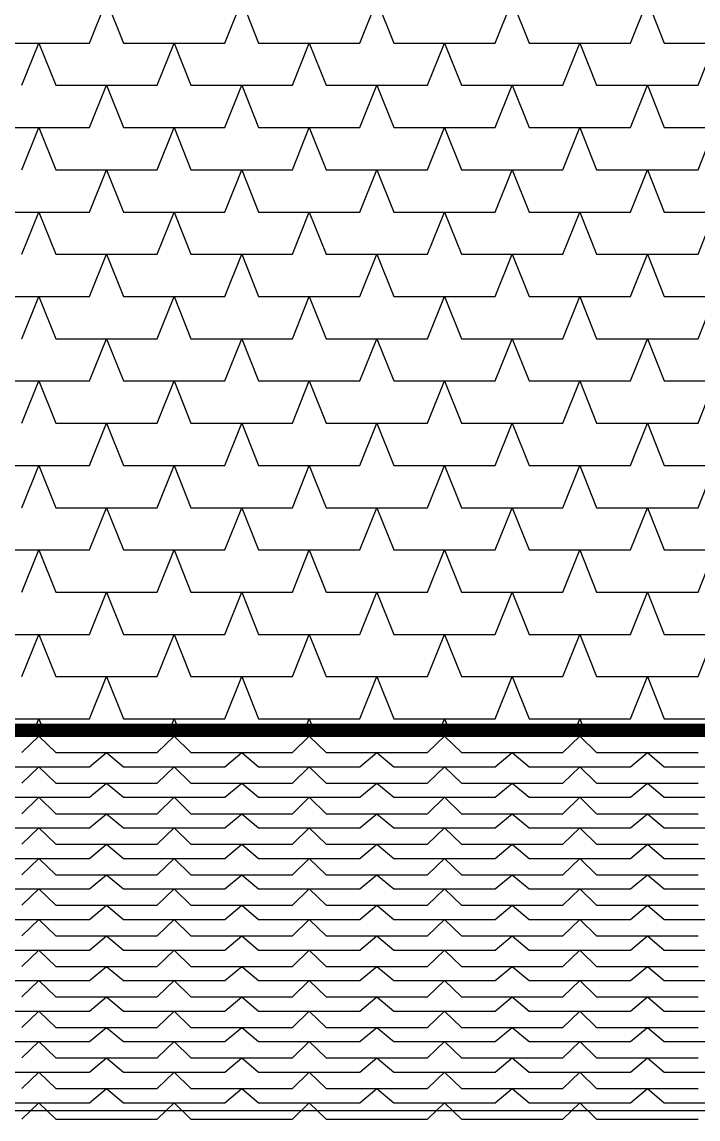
# Model space of a CAD drawing. Header units: inches. Extents: x 86794 to 87086, y 41803 to 41823.
# Drawn here: x 87030.451 to 87031.251, y 41819.006 to 41820.305 of the extents above; entities that cross this region are included whole.
import ezdxf

# ---------------------------------------------------------------- set-up
doc = ezdxf.new("R2010")
doc.units = ezdxf.units.IN
doc.header["$MEASUREMENT"] = 0

msp = doc.modelspace()

# ---------------------------------------------------------------- linework, layer by layer
at = {"color": 250}
for p, q in [((87030.5309, 41820.2795), (87030.5509, 41820.3295)), ((87030.5509, 41820.3295), (87030.5709, 41820.2795)), ((87030.6909, 41820.2795), (87030.7109, 41820.3295)), ((87030.7109, 41820.3295), (87030.7309, 41820.2795)), ((87030.8509, 41820.2795), (87030.8709, 41820.3295)), ((87030.8709, 41820.3295), (87030.8909, 41820.2795)), ((87031.0109, 41820.2795), (87031.0309, 41820.3295)), ((87031.0309, 41820.3295), (87031.0509, 41820.2795)), ((87031.1709, 41820.2795), (87031.1909, 41820.3295)), ((87031.1909, 41820.3295), (87031.2109, 41820.2795)), ((87030.4109, 41820.2795), (87030.5309, 41820.2795)), ((87030.4509, 41820.2295), (87030.4709, 41820.2795)), ((87030.4709, 41820.2795), (87030.4909, 41820.2295)), ((87030.5709, 41820.2795), (87030.6909, 41820.2795)), ((87030.6109, 41820.2295), (87030.6309, 41820.2795)), ((87030.6309, 41820.2795), (87030.6509, 41820.2295)), ((87030.7309, 41820.2795), (87030.8509, 41820.2795)), ((87030.7709, 41820.2295), (87030.7909, 41820.2795)), ((87030.7909, 41820.2795), (87030.8109, 41820.2295)), ((87030.8909, 41820.2795), (87031.0109, 41820.2795)), ((87030.9309, 41820.2295), (87030.9509, 41820.2795)), ((87030.9509, 41820.2795), (87030.9709, 41820.2295)), ((87031.0509, 41820.2795), (87031.1709, 41820.2795)), ((87031.0909, 41820.2295), (87031.1109, 41820.2795)), ((87031.1109, 41820.2795), (87031.1309, 41820.2295)), ((87031.2109, 41820.2795), (87031.3309, 41820.2795)), ((87031.2509, 41820.2295), (87031.2709, 41820.2795)), ((87030.4909, 41820.2295), (87030.6109, 41820.2295)), ((87030.5309, 41820.1795), (87030.5509, 41820.2295)), ((87030.5509, 41820.2295), (87030.5709, 41820.1795)), ((87030.6509, 41820.2295), (87030.7709, 41820.2295)), ((87030.6909, 41820.1795), (87030.7109, 41820.2295)), ((87030.7109, 41820.2295), (87030.7309, 41820.1795)), ((87030.8109, 41820.2295), (87030.9309, 41820.2295)), ((87030.8509, 41820.1795), (87030.8709, 41820.2295)), ((87030.8709, 41820.2295), (87030.8909, 41820.1795)), ((87030.9709, 41820.2295), (87031.0909, 41820.2295)), ((87031.0109, 41820.1795), (87031.0309, 41820.2295)), ((87031.0309, 41820.2295), (87031.0509, 41820.1795)), ((87031.1309, 41820.2295), (87031.2509, 41820.2295)), ((87031.1709, 41820.1795), (87031.1909, 41820.2295)), ((87031.1909, 41820.2295), (87031.2109, 41820.1795)), ((87030.4109, 41820.1795), (87030.5309, 41820.1795)), ((87030.4509, 41820.1295), (87030.4709, 41820.1795)), ((87030.4709, 41820.1795), (87030.4909, 41820.1295)), ((87030.5709, 41820.1795), (87030.6909, 41820.1795)), ((87030.6109, 41820.1295), (87030.6309, 41820.1795)), ((87030.6309, 41820.1795), (87030.6509, 41820.1295)), ((87030.7309, 41820.1795), (87030.8509, 41820.1795)), ((87030.7709, 41820.1295), (87030.7909, 41820.1795)), ((87030.7909, 41820.1795), (87030.8109, 41820.1295)), ((87030.8909, 41820.1795), (87031.0109, 41820.1795)), ((87030.9309, 41820.1295), (87030.9509, 41820.1795)), ((87030.9509, 41820.1795), (87030.9709, 41820.1295)), ((87031.0509, 41820.1795), (87031.1709, 41820.1795)), ((87031.0909, 41820.1295), (87031.1109, 41820.1795)), ((87031.1109, 41820.1795), (87031.1309, 41820.1295)), ((87031.2109, 41820.1795), (87031.3309, 41820.1795)), ((87031.2509, 41820.1295), (87031.2709, 41820.1795)), ((87030.4909, 41820.1295), (87030.6109, 41820.1295)), ((87030.5309, 41820.0795), (87030.5509, 41820.1295)), ((87030.5509, 41820.1295), (87030.5709, 41820.0795)), ((87030.6509, 41820.1295), (87030.7709, 41820.1295)), ((87030.6909, 41820.0795), (87030.7109, 41820.1295)), ((87030.7109, 41820.1295), (87030.7309, 41820.0795)), ((87030.8109, 41820.1295), (87030.9309, 41820.1295)), ((87030.8509, 41820.0795), (87030.8709, 41820.1295)), ((87030.8709, 41820.1295), (87030.8909, 41820.0795)), ((87030.9709, 41820.1295), (87031.0909, 41820.1295)), ((87031.0109, 41820.0795), (87031.0309, 41820.1295)), ((87031.0309, 41820.1295), (87031.0509, 41820.0795)), ((87031.1309, 41820.1295), (87031.2509, 41820.1295)), ((87031.1709, 41820.0795), (87031.1909, 41820.1295)), ((87031.1909, 41820.1295), (87031.2109, 41820.0795)), ((87030.4109, 41820.0795), (87030.5309, 41820.0795)), ((87030.4509, 41820.0295), (87030.4709, 41820.0795)), ((87030.4709, 41820.0795), (87030.4909, 41820.0295)), ((87030.5709, 41820.0795), (87030.6909, 41820.0795)), ((87030.6109, 41820.0295), (87030.6309, 41820.0795)), ((87030.6309, 41820.0795), (87030.6509, 41820.0295)), ((87030.7309, 41820.0795), (87030.8509, 41820.0795)), ((87030.7709, 41820.0295), (87030.7909, 41820.0795)), ((87030.7909, 41820.0795), (87030.8109, 41820.0295)), ((87030.8909, 41820.0795), (87031.0109, 41820.0795)), ((87030.9309, 41820.0295), (87030.9509, 41820.0795)), ((87030.9509, 41820.0795), (87030.9709, 41820.0295)), ((87031.0509, 41820.0795), (87031.1709, 41820.0795)), ((87031.0909, 41820.0295), (87031.1109, 41820.0795)), ((87031.1109, 41820.0795), (87031.1309, 41820.0295)), ((87031.2109, 41820.0795), (87031.3309, 41820.0795)), ((87031.2509, 41820.0295), (87031.2709, 41820.0795)), ((87030.4909, 41820.0295), (87030.6109, 41820.0295)), ((87030.5309, 41819.9795), (87030.5509, 41820.0295)), ((87030.5509, 41820.0295), (87030.5709, 41819.9795)), ((87030.6509, 41820.0295), (87030.7709, 41820.0295)), ((87030.6909, 41819.9795), (87030.7109, 41820.0295)), ((87030.7109, 41820.0295), (87030.7309, 41819.9795)), ((87030.8109, 41820.0295), (87030.9309, 41820.0295)), ((87030.8509, 41819.9795), (87030.8709, 41820.0295)), ((87030.8709, 41820.0295), (87030.8909, 41819.9795)), ((87030.9709, 41820.0295), (87031.0909, 41820.0295)), ((87031.0109, 41819.9795), (87031.0309, 41820.0295)), ((87031.0309, 41820.0295), (87031.0509, 41819.9795)), ((87031.1309, 41820.0295), (87031.2509, 41820.0295)), ((87031.1709, 41819.9795), (87031.1909, 41820.0295)), ((87031.1909, 41820.0295), (87031.2109, 41819.9795)), ((87030.4109, 41819.9795), (87030.5309, 41819.9795)), ((87030.4509, 41819.9295), (87030.4709, 41819.9795)), ((87030.4709, 41819.9795), (87030.4909, 41819.9295)), ((87030.5709, 41819.9795), (87030.6909, 41819.9795)), ((87030.6109, 41819.9295), (87030.6309, 41819.9795)), ((87030.6309, 41819.9795), (87030.6509, 41819.9295)), ((87030.7309, 41819.9795), (87030.8509, 41819.9795)), ((87030.7709, 41819.9295), (87030.7909, 41819.9795)), ((87030.7909, 41819.9795), (87030.8109, 41819.9295)), ((87030.8909, 41819.9795), (87031.0109, 41819.9795)), ((87030.9309, 41819.9295), (87030.9509, 41819.9795)), ((87030.9509, 41819.9795), (87030.9709, 41819.9295)), ((87031.0509, 41819.9795), (87031.1709, 41819.9795)), ((87031.0909, 41819.9295), (87031.1109, 41819.9795)), ((87031.1109, 41819.9795), (87031.1309, 41819.9295)), ((87031.2109, 41819.9795), (87031.3309, 41819.9795)), ((87031.2509, 41819.9295), (87031.2709, 41819.9795)), ((87030.4909, 41819.9295), (87030.6109, 41819.9295)), ((87030.5309, 41819.8795), (87030.5509, 41819.9295)), ((87030.5509, 41819.9295), (87030.5709, 41819.8795)), ((87030.6509, 41819.9295), (87030.7709, 41819.9295)), ((87030.6909, 41819.8795), (87030.7109, 41819.9295)), ((87030.7109, 41819.9295), (87030.7309, 41819.8795)), ((87030.8109, 41819.9295), (87030.9309, 41819.9295)), ((87030.8509, 41819.8795), (87030.8709, 41819.9295)), ((87030.8709, 41819.9295), (87030.8909, 41819.8795)), ((87030.9709, 41819.9295), (87031.0909, 41819.9295)), ((87031.0109, 41819.8795), (87031.0309, 41819.9295)), ((87031.0309, 41819.9295), (87031.0509, 41819.8795)), ((87031.1309, 41819.9295), (87031.2509, 41819.9295)), ((87031.1709, 41819.8795), (87031.1909, 41819.9295)), ((87031.1909, 41819.9295), (87031.2109, 41819.8795)), ((87030.4109, 41819.8795), (87030.5309, 41819.8795)), ((87030.4509, 41819.8295), (87030.4709, 41819.8795)), ((87030.4709, 41819.8795), (87030.4909, 41819.8295)), ((87030.5709, 41819.8795), (87030.6909, 41819.8795)), ((87030.6109, 41819.8295), (87030.6309, 41819.8795)), ((87030.6309, 41819.8795), (87030.6509, 41819.8295)), ((87030.7309, 41819.8795), (87030.8509, 41819.8795)), ((87030.7709, 41819.8295), (87030.7909, 41819.8795)), ((87030.7909, 41819.8795), (87030.8109, 41819.8295)), ((87030.8909, 41819.8795), (87031.0109, 41819.8795)), ((87030.9309, 41819.8295), (87030.9509, 41819.8795)), ((87030.9509, 41819.8795), (87030.9709, 41819.8295)), ((87031.0509, 41819.8795), (87031.1709, 41819.8795)), ((87031.0909, 41819.8295), (87031.1109, 41819.8795)), ((87031.1109, 41819.8795), (87031.1309, 41819.8295)), ((87031.2109, 41819.8795), (87031.3309, 41819.8795)), ((87031.2509, 41819.8295), (87031.2709, 41819.8795)), ((87030.4909, 41819.8295), (87030.6109, 41819.8295)), ((87030.5309, 41819.7795), (87030.5509, 41819.8295)), ((87030.5509, 41819.8295), (87030.5709, 41819.7795)), ((87030.6509, 41819.8295), (87030.7709, 41819.8295)), ((87030.6909, 41819.7795), (87030.7109, 41819.8295)), ((87030.7109, 41819.8295), (87030.7309, 41819.7795)), ((87030.8109, 41819.8295), (87030.9309, 41819.8295)), ((87030.8509, 41819.7795), (87030.8709, 41819.8295)), ((87030.8709, 41819.8295), (87030.8909, 41819.7795)), ((87030.9709, 41819.8295), (87031.0909, 41819.8295)), ((87031.0109, 41819.7795), (87031.0309, 41819.8295)), ((87031.0309, 41819.8295), (87031.0509, 41819.7795)), ((87031.1309, 41819.8295), (87031.2509, 41819.8295)), ((87031.1709, 41819.7795), (87031.1909, 41819.8295)), ((87031.1909, 41819.8295), (87031.2109, 41819.7795)), ((87030.4109, 41819.7795), (87030.5309, 41819.7795)), ((87030.4509, 41819.7295), (87030.4709, 41819.7795)), ((87030.4709, 41819.7795), (87030.4909, 41819.7295)), ((87030.5709, 41819.7795), (87030.6909, 41819.7795)), ((87030.6109, 41819.7295), (87030.6309, 41819.7795)), ((87030.6309, 41819.7795), (87030.6509, 41819.7295)), ((87030.7309, 41819.7795), (87030.8509, 41819.7795)), ((87030.7709, 41819.7295), (87030.7909, 41819.7795)), ((87030.7909, 41819.7795), (87030.8109, 41819.7295)), ((87030.8909, 41819.7795), (87031.0109, 41819.7795)), ((87030.9309, 41819.7295), (87030.9509, 41819.7795)), ((87030.9509, 41819.7795), (87030.9709, 41819.7295)), ((87031.0509, 41819.7795), (87031.1709, 41819.7795)), ((87031.0909, 41819.7295), (87031.1109, 41819.7795)), ((87031.1109, 41819.7795), (87031.1309, 41819.7295)), ((87031.2109, 41819.7795), (87031.3309, 41819.7795)), ((87031.2509, 41819.7295), (87031.2709, 41819.7795)), ((87030.4909, 41819.7295), (87030.6109, 41819.7295)), ((87030.5309, 41819.6795), (87030.5509, 41819.7295)), ((87030.5509, 41819.7295), (87030.5709, 41819.6795)), ((87030.6509, 41819.7295), (87030.7709, 41819.7295)), ((87030.6909, 41819.6795), (87030.7109, 41819.7295)), ((87030.7109, 41819.7295), (87030.7309, 41819.6795)), ((87030.8109, 41819.7295), (87030.9309, 41819.7295)), ((87030.8509, 41819.6795), (87030.8709, 41819.7295)), ((87030.8709, 41819.7295), (87030.8909, 41819.6795)), ((87030.9709, 41819.7295), (87031.0909, 41819.7295)), ((87031.0109, 41819.6795), (87031.0309, 41819.7295)), ((87031.0309, 41819.7295), (87031.0509, 41819.6795)), ((87031.1309, 41819.7295), (87031.2509, 41819.7295)), ((87031.1709, 41819.6795), (87031.1909, 41819.7295)), ((87031.1909, 41819.7295), (87031.2109, 41819.6795)), ((87030.4109, 41819.6795), (87030.5309, 41819.6795)), ((87030.4509, 41819.6295), (87030.4709, 41819.6795)), ((87030.4709, 41819.6795), (87030.4909, 41819.6295)), ((87030.5709, 41819.6795), (87030.6909, 41819.6795)), ((87030.6109, 41819.6295), (87030.6309, 41819.6795)), ((87030.6309, 41819.6795), (87030.6509, 41819.6295)), ((87030.7309, 41819.6795), (87030.8509, 41819.6795)), ((87030.7709, 41819.6295), (87030.7909, 41819.6795)), ((87030.7909, 41819.6795), (87030.8109, 41819.6295)), ((87030.8909, 41819.6795), (87031.0109, 41819.6795)), ((87030.9309, 41819.6295), (87030.9509, 41819.6795)), ((87030.9509, 41819.6795), (87030.9709, 41819.6295)), ((87031.0509, 41819.6795), (87031.1709, 41819.6795)), ((87031.0909, 41819.6295), (87031.1109, 41819.6795)), ((87031.1109, 41819.6795), (87031.1309, 41819.6295)), ((87031.2109, 41819.6795), (87031.3309, 41819.6795)), ((87031.2509, 41819.6295), (87031.2709, 41819.6795)), ((87030.4909, 41819.6295), (87030.6109, 41819.6295)), ((87030.5309, 41819.5795), (87030.5509, 41819.6295)), ((87030.5509, 41819.6295), (87030.5709, 41819.5795)), ((87030.6509, 41819.6295), (87030.7709, 41819.6295)), ((87030.6909, 41819.5795), (87030.7109, 41819.6295)), ((87030.7109, 41819.6295), (87030.7309, 41819.5795)), ((87030.8109, 41819.6295), (87030.9309, 41819.6295)), ((87030.8509, 41819.5795), (87030.8709, 41819.6295)), ((87030.8709, 41819.6295), (87030.8909, 41819.5795)), ((87030.9709, 41819.6295), (87031.0909, 41819.6295)), ((87031.0109, 41819.5795), (87031.0309, 41819.6295)), ((87031.0309, 41819.6295), (87031.0509, 41819.5795)), ((87031.1309, 41819.6295), (87031.2509, 41819.6295)), ((87031.1709, 41819.5795), (87031.1909, 41819.6295)), ((87031.1909, 41819.6295), (87031.2109, 41819.5795)), ((87030.4109, 41819.5795), (87030.5309, 41819.5795)), ((87030.4509, 41819.5295), (87030.4709, 41819.5795)), ((87030.4709, 41819.5795), (87030.4909, 41819.5295)), ((87030.5709, 41819.5795), (87030.6909, 41819.5795)), ((87030.6109, 41819.5295), (87030.6309, 41819.5795)), ((87030.6309, 41819.5795), (87030.6509, 41819.5295)), ((87030.7309, 41819.5795), (87030.8509, 41819.5795)), ((87030.7709, 41819.5295), (87030.7909, 41819.5795)), ((87030.7909, 41819.5795), (87030.8109, 41819.5295)), ((87030.8909, 41819.5795), (87031.0109, 41819.5795)), ((87030.9309, 41819.5295), (87030.9509, 41819.5795)), ((87030.9509, 41819.5795), (87030.9709, 41819.5295)), ((87031.0509, 41819.5795), (87031.1709, 41819.5795)), ((87031.0909, 41819.5295), (87031.1109, 41819.5795)), ((87031.1109, 41819.5795), (87031.1309, 41819.5295)), ((87031.2109, 41819.5795), (87031.3309, 41819.5795)), ((87031.2509, 41819.5295), (87031.2709, 41819.5795)), ((87030.4909, 41819.5295), (87030.6109, 41819.5295)), ((87030.5309, 41819.4795), (87030.5509, 41819.5295)), ((87030.5509, 41819.5295), (87030.5709, 41819.4795)), ((87030.6509, 41819.5295), (87030.7709, 41819.5295)), ((87030.6909, 41819.4795), (87030.7109, 41819.5295)), ((87030.7109, 41819.5295), (87030.7309, 41819.4795)), ((87030.8109, 41819.5295), (87030.9309, 41819.5295)), ((87030.8509, 41819.4795), (87030.8709, 41819.5295)), ((87030.8709, 41819.5295), (87030.8909, 41819.4795)), ((87030.9709, 41819.5295), (87031.0909, 41819.5295)), ((87031.0109, 41819.4795), (87031.0309, 41819.5295)), ((87031.0309, 41819.5295), (87031.0509, 41819.4795)), ((87031.1309, 41819.5295), (87031.2509, 41819.5295)), ((87031.1709, 41819.4795), (87031.1909, 41819.5295)), ((87031.1909, 41819.5295), (87031.2109, 41819.4795)), ((87030.4109, 41819.4795), (87030.5309, 41819.4795)), ((87030.4627, 41819.459), (87030.4709, 41819.4795)), ((87030.4709, 41819.4795), (87030.4791, 41819.459)), ((87030.5709, 41819.4795), (87030.6909, 41819.4795)), ((87030.6227, 41819.459), (87030.6309, 41819.4795)), ((87030.6309, 41819.4795), (87030.6391, 41819.459)), ((87030.7309, 41819.4795), (87030.8509, 41819.4795)), ((87030.7827, 41819.459), (87030.7909, 41819.4795)), ((87030.7909, 41819.4795), (87030.7991, 41819.459)), ((87030.8909, 41819.4795), (87031.0109, 41819.4795)), ((87030.9427, 41819.459), (87030.9509, 41819.4795)), ((87030.9509, 41819.4795), (87030.9591, 41819.459)), ((87031.0509, 41819.4795), (87031.1709, 41819.4795)), ((87031.1027, 41819.459), (87031.1109, 41819.4795)), ((87031.1109, 41819.4795), (87031.1191, 41819.459)), ((87031.2109, 41819.4795), (87031.3309, 41819.4795)), ((87030.4509, 41819.4396), (87030.4709, 41819.459)), ((87030.4709, 41819.459), (87030.4909, 41819.4396)), ((87030.6109, 41819.4396), (87030.6309, 41819.459)), ((87030.6309, 41819.459), (87030.6509, 41819.4396)), ((87030.7709, 41819.4396), (87030.7909, 41819.459)), ((87030.7909, 41819.459), (87030.8109, 41819.4396)), ((87030.9309, 41819.4396), (87030.9509, 41819.459)), ((87030.9509, 41819.459), (87030.9709, 41819.4396)), ((87031.0909, 41819.4396), (87031.1109, 41819.459)), ((87031.1109, 41819.459), (87031.1309, 41819.4396)), ((87030.4909, 41819.4396), (87030.6109, 41819.4396)), ((87030.5309, 41819.4228), (87030.5509, 41819.4396)), ((87030.5509, 41819.4396), (87030.5709, 41819.4228)), ((87030.6509, 41819.4396), (87030.7709, 41819.4396)), ((87030.6909, 41819.4228), (87030.7109, 41819.4396)), ((87030.7109, 41819.4396), (87030.7309, 41819.4228)), ((87030.8109, 41819.4396), (87030.9309, 41819.4396)), ((87030.8509, 41819.4228), (87030.8709, 41819.4396)), ((87030.8709, 41819.4396), (87030.8909, 41819.4228)), ((87030.9709, 41819.4396), (87031.0909, 41819.4396)), ((87031.0109, 41819.4228), (87031.0309, 41819.4396)), ((87031.0309, 41819.4396), (87031.0509, 41819.4228)), ((87031.1309, 41819.4396), (87031.2509, 41819.4396)), ((87031.1709, 41819.4228), (87031.1909, 41819.4396)), ((87031.1909, 41819.4396), (87031.2109, 41819.4228)), ((87030.4109, 41819.4228), (87030.5309, 41819.4228)), ((87030.4509, 41819.4035), (87030.4709, 41819.4228)), ((87030.4709, 41819.4228), (87030.4909, 41819.4035)), ((87030.5709, 41819.4228), (87030.6909, 41819.4228)), ((87030.6109, 41819.4035), (87030.6309, 41819.4228)), ((87030.6309, 41819.4228), (87030.6509, 41819.4035)), ((87030.7309, 41819.4228), (87030.8509, 41819.4228)), ((87030.7709, 41819.4035), (87030.7909, 41819.4228)), ((87030.7909, 41819.4228), (87030.8109, 41819.4035)), ((87030.8909, 41819.4228), (87031.0109, 41819.4228)), ((87030.9309, 41819.4035), (87030.9509, 41819.4228)), ((87030.9509, 41819.4228), (87030.9709, 41819.4035)), ((87031.0509, 41819.4228), (87031.1709, 41819.4228)), ((87031.0909, 41819.4035), (87031.1109, 41819.4228)), ((87031.1109, 41819.4228), (87031.1309, 41819.4035)), ((87031.2109, 41819.4228), (87031.3309, 41819.4228)), ((87030.4909, 41819.4035), (87030.6109, 41819.4035)), ((87030.5309, 41819.3867), (87030.5509, 41819.4035)), ((87030.5509, 41819.4035), (87030.5709, 41819.3867)), ((87030.6509, 41819.4035), (87030.7709, 41819.4035)), ((87030.6909, 41819.3867), (87030.7109, 41819.4035)), ((87030.7109, 41819.4035), (87030.7309, 41819.3867)), ((87030.8109, 41819.4035), (87030.9309, 41819.4035)), ((87030.8509, 41819.3867), (87030.8709, 41819.4035)), ((87030.8709, 41819.4035), (87030.8909, 41819.3867)), ((87030.9709, 41819.4035), (87031.0909, 41819.4035)), ((87031.0109, 41819.3867), (87031.0309, 41819.4035)), ((87031.0309, 41819.4035), (87031.0509, 41819.3867)), ((87031.1309, 41819.4035), (87031.2509, 41819.4035)), ((87031.1709, 41819.3867), (87031.1909, 41819.4035)), ((87031.1909, 41819.4035), (87031.2109, 41819.3867)), ((87030.4109, 41819.3867), (87030.5309, 41819.3867)), ((87030.4509, 41819.3673), (87030.4709, 41819.3867)), ((87030.4709, 41819.3867), (87030.4909, 41819.3673)), ((87030.5709, 41819.3867), (87030.6909, 41819.3867)), ((87030.6109, 41819.3673), (87030.6309, 41819.3867)), ((87030.6309, 41819.3867), (87030.6509, 41819.3673)), ((87030.7309, 41819.3867), (87030.8509, 41819.3867)), ((87030.7709, 41819.3673), (87030.7909, 41819.3867)), ((87030.7909, 41819.3867), (87030.8109, 41819.3673)), ((87030.8909, 41819.3867), (87031.0109, 41819.3867)), ((87030.9309, 41819.3673), (87030.9509, 41819.3867)), ((87030.9509, 41819.3867), (87030.9709, 41819.3673)), ((87031.0509, 41819.3867), (87031.1709, 41819.3867)), ((87031.0909, 41819.3673), (87031.1109, 41819.3867)), ((87031.1109, 41819.3867), (87031.1309, 41819.3673)), ((87031.2109, 41819.3867), (87031.3309, 41819.3867)), ((87030.4909, 41819.3673), (87030.6109, 41819.3673)), ((87030.5309, 41819.3505), (87030.5509, 41819.3673)), ((87030.5509, 41819.3673), (87030.5709, 41819.3505)), ((87030.6509, 41819.3673), (87030.7709, 41819.3673)), ((87030.6909, 41819.3505), (87030.7109, 41819.3673)), ((87030.7109, 41819.3673), (87030.7309, 41819.3505)), ((87030.8109, 41819.3673), (87030.9309, 41819.3673)), ((87030.8509, 41819.3505), (87030.8709, 41819.3673)), ((87030.8709, 41819.3673), (87030.8909, 41819.3505)), ((87030.9709, 41819.3673), (87031.0909, 41819.3673)), ((87031.0109, 41819.3505), (87031.0309, 41819.3673)), ((87031.0309, 41819.3673), (87031.0509, 41819.3505)), ((87031.1309, 41819.3673), (87031.2509, 41819.3673)), ((87031.1709, 41819.3505), (87031.1909, 41819.3673)), ((87031.1909, 41819.3673), (87031.2109, 41819.3505)), ((87030.4109, 41819.3505), (87030.5309, 41819.3505)), ((87030.4509, 41819.3312), (87030.4709, 41819.3505)), ((87030.4709, 41819.3505), (87030.4909, 41819.3312)), ((87030.5709, 41819.3505), (87030.6909, 41819.3505)), ((87030.6109, 41819.3312), (87030.6309, 41819.3505)), ((87030.6309, 41819.3505), (87030.6509, 41819.3312)), ((87030.7309, 41819.3505), (87030.8509, 41819.3505)), ((87030.7709, 41819.3312), (87030.7909, 41819.3505)), ((87030.7909, 41819.3505), (87030.8109, 41819.3312)), ((87030.8909, 41819.3505), (87031.0109, 41819.3505)), ((87030.9309, 41819.3312), (87030.9509, 41819.3505)), ((87030.9509, 41819.3505), (87030.9709, 41819.3312)), ((87031.0509, 41819.3505), (87031.1709, 41819.3505)), ((87031.0909, 41819.3312), (87031.1109, 41819.3505)), ((87031.1109, 41819.3505), (87031.1309, 41819.3312)), ((87031.2109, 41819.3505), (87031.3309, 41819.3505)), ((87030.4909, 41819.3312), (87030.6109, 41819.3312)), ((87030.5309, 41819.3144), (87030.5509, 41819.3312)), ((87030.5509, 41819.3312), (87030.5709, 41819.3144)), ((87030.6509, 41819.3312), (87030.7709, 41819.3312)), ((87030.6909, 41819.3144), (87030.7109, 41819.3312)), ((87030.7109, 41819.3312), (87030.7309, 41819.3144)), ((87030.8109, 41819.3312), (87030.9309, 41819.3312)), ((87030.8509, 41819.3144), (87030.8709, 41819.3312)), ((87030.8709, 41819.3312), (87030.8909, 41819.3144)), ((87030.9709, 41819.3312), (87031.0909, 41819.3312)), ((87031.0109, 41819.3144), (87031.0309, 41819.3312)), ((87031.0309, 41819.3312), (87031.0509, 41819.3144)), ((87031.1309, 41819.3312), (87031.2509, 41819.3312)), ((87031.1709, 41819.3144), (87031.1909, 41819.3312)), ((87031.1909, 41819.3312), (87031.2109, 41819.3144)), ((87030.4109, 41819.3144), (87030.5309, 41819.3144)), ((87030.4509, 41819.295), (87030.4709, 41819.3144)), ((87030.4709, 41819.3144), (87030.4909, 41819.295)), ((87030.5709, 41819.3144), (87030.6909, 41819.3144)), ((87030.6109, 41819.295), (87030.6309, 41819.3144)), ((87030.6309, 41819.3144), (87030.6509, 41819.295)), ((87030.7309, 41819.3144), (87030.8509, 41819.3144)), ((87030.7709, 41819.295), (87030.7909, 41819.3144)), ((87030.7909, 41819.3144), (87030.8109, 41819.295)), ((87030.8909, 41819.3144), (87031.0109, 41819.3144)), ((87030.9309, 41819.295), (87030.9509, 41819.3144)), ((87030.9509, 41819.3144), (87030.9709, 41819.295)), ((87031.0509, 41819.3144), (87031.1709, 41819.3144)), ((87031.0909, 41819.295), (87031.1109, 41819.3144)), ((87031.1109, 41819.3144), (87031.1309, 41819.295)), ((87031.2109, 41819.3144), (87031.3309, 41819.3144)), ((87030.4909, 41819.295), (87030.6109, 41819.295)), ((87030.5309, 41819.2782), (87030.5509, 41819.295)), ((87030.5509, 41819.295), (87030.5709, 41819.2782)), ((87030.6509, 41819.295), (87030.7709, 41819.295)), ((87030.6909, 41819.2782), (87030.7109, 41819.295)), ((87030.7109, 41819.295), (87030.7309, 41819.2782)), ((87030.8109, 41819.295), (87030.9309, 41819.295)), ((87030.8509, 41819.2782), (87030.8709, 41819.295)), ((87030.8709, 41819.295), (87030.8909, 41819.2782)), ((87030.9709, 41819.295), (87031.0909, 41819.295)), ((87031.0109, 41819.2782), (87031.0309, 41819.295)), ((87031.0309, 41819.295), (87031.0509, 41819.2782)), ((87031.1309, 41819.295), (87031.2509, 41819.295)), ((87031.1709, 41819.2782), (87031.1909, 41819.295)), ((87031.1909, 41819.295), (87031.2109, 41819.2782)), ((87030.4109, 41819.2782), (87030.5309, 41819.2782)), ((87030.4509, 41819.2589), (87030.4709, 41819.2782)), ((87030.4709, 41819.2782), (87030.4909, 41819.2589)), ((87030.5709, 41819.2782), (87030.6909, 41819.2782)), ((87030.6109, 41819.2589), (87030.6309, 41819.2782)), ((87030.6309, 41819.2782), (87030.6509, 41819.2589)), ((87030.7309, 41819.2782), (87030.8509, 41819.2782)), ((87030.7709, 41819.2589), (87030.7909, 41819.2782)), ((87030.7909, 41819.2782), (87030.8109, 41819.2589)), ((87030.8909, 41819.2782), (87031.0109, 41819.2782)), ((87030.9309, 41819.2589), (87030.9509, 41819.2782)), ((87030.9509, 41819.2782), (87030.9709, 41819.2589)), ((87031.0509, 41819.2782), (87031.1709, 41819.2782)), ((87031.0909, 41819.2589), (87031.1109, 41819.2782)), ((87031.1109, 41819.2782), (87031.1309, 41819.2589)), ((87031.2109, 41819.2782), (87031.3309, 41819.2782)), ((87030.4909, 41819.2589), (87030.6109, 41819.2589)), ((87030.5309, 41819.2421), (87030.5509, 41819.2589)), ((87030.5509, 41819.2589), (87030.5709, 41819.2421)), ((87030.6509, 41819.2589), (87030.7709, 41819.2589)), ((87030.6909, 41819.2421), (87030.7109, 41819.2589)), ((87030.7109, 41819.2589), (87030.7309, 41819.2421)), ((87030.8109, 41819.2589), (87030.9309, 41819.2589)), ((87030.8509, 41819.2421), (87030.8709, 41819.2589)), ((87030.8709, 41819.2589), (87030.8909, 41819.2421)), ((87030.9709, 41819.2589), (87031.0909, 41819.2589)), ((87031.0109, 41819.2421), (87031.0309, 41819.2589)), ((87031.0309, 41819.2589), (87031.0509, 41819.2421)), ((87031.1309, 41819.2589), (87031.2509, 41819.2589)), ((87031.1709, 41819.2421), (87031.1909, 41819.2589)), ((87031.1909, 41819.2589), (87031.2109, 41819.2421)), ((87030.4109, 41819.2421), (87030.5309, 41819.2421)), ((87030.4509, 41819.2227), (87030.4709, 41819.2421)), ((87030.4709, 41819.2421), (87030.4909, 41819.2227)), ((87030.5709, 41819.2421), (87030.6909, 41819.2421)), ((87030.6109, 41819.2227), (87030.6309, 41819.2421)), ((87030.6309, 41819.2421), (87030.6509, 41819.2227)), ((87030.7309, 41819.2421), (87030.8509, 41819.2421)), ((87030.7709, 41819.2227), (87030.7909, 41819.2421)), ((87030.7909, 41819.2421), (87030.8109, 41819.2227)), ((87030.8909, 41819.2421), (87031.0109, 41819.2421)), ((87030.9309, 41819.2227), (87030.9509, 41819.2421)), ((87030.9509, 41819.2421), (87030.9709, 41819.2227)), ((87031.0509, 41819.2421), (87031.1709, 41819.2421)), ((87031.0909, 41819.2227), (87031.1109, 41819.2421)), ((87031.1109, 41819.2421), (87031.1309, 41819.2227)), ((87031.2109, 41819.2421), (87031.3309, 41819.2421)), ((87030.4909, 41819.2227), (87030.6109, 41819.2227)), ((87030.5309, 41819.2059), (87030.5509, 41819.2227)), ((87030.5509, 41819.2227), (87030.5709, 41819.2059)), ((87030.6509, 41819.2227), (87030.7709, 41819.2227)), ((87030.6909, 41819.2059), (87030.7109, 41819.2227)), ((87030.7109, 41819.2227), (87030.7309, 41819.2059)), ((87030.8109, 41819.2227), (87030.9309, 41819.2227)), ((87030.8509, 41819.2059), (87030.8709, 41819.2227)), ((87030.8709, 41819.2227), (87030.8909, 41819.2059)), ((87030.9709, 41819.2227), (87031.0909, 41819.2227)), ((87031.0109, 41819.2059), (87031.0309, 41819.2227)), ((87031.0309, 41819.2227), (87031.0509, 41819.2059)), ((87031.1309, 41819.2227), (87031.2509, 41819.2227)), ((87031.1709, 41819.2059), (87031.1909, 41819.2227)), ((87031.1909, 41819.2227), (87031.2109, 41819.2059)), ((87030.4109, 41819.2059), (87030.5309, 41819.2059)), ((87030.4509, 41819.1866), (87030.4709, 41819.2059)), ((87030.4709, 41819.2059), (87030.4909, 41819.1866)), ((87030.5709, 41819.2059), (87030.6909, 41819.2059)), ((87030.6109, 41819.1866), (87030.6309, 41819.2059)), ((87030.6309, 41819.2059), (87030.6509, 41819.1866)), ((87030.7309, 41819.2059), (87030.8509, 41819.2059)), ((87030.7709, 41819.1866), (87030.7909, 41819.2059)), ((87030.7909, 41819.2059), (87030.8109, 41819.1866)), ((87030.8909, 41819.2059), (87031.0109, 41819.2059)), ((87030.9309, 41819.1866), (87030.9509, 41819.2059)), ((87030.9509, 41819.2059), (87030.9709, 41819.1866)), ((87031.0509, 41819.2059), (87031.1709, 41819.2059)), ((87031.0909, 41819.1866), (87031.1109, 41819.2059)), ((87031.1109, 41819.2059), (87031.1309, 41819.1866)), ((87031.2109, 41819.2059), (87031.3309, 41819.2059)), ((87030.4909, 41819.1866), (87030.6109, 41819.1866)), ((87030.5309, 41819.1698), (87030.5509, 41819.1866)), ((87030.5509, 41819.1866), (87030.5709, 41819.1698)), ((87030.6509, 41819.1866), (87030.7709, 41819.1866)), ((87030.6909, 41819.1698), (87030.7109, 41819.1866)), ((87030.7109, 41819.1866), (87030.7309, 41819.1698)), ((87030.8109, 41819.1866), (87030.9309, 41819.1866)), ((87030.8509, 41819.1698), (87030.8709, 41819.1866)), ((87030.8709, 41819.1866), (87030.8909, 41819.1698)), ((87030.9709, 41819.1866), (87031.0909, 41819.1866)), ((87031.0109, 41819.1698), (87031.0309, 41819.1866)), ((87031.0309, 41819.1866), (87031.0509, 41819.1698)), ((87031.1309, 41819.1866), (87031.2509, 41819.1866)), ((87031.1709, 41819.1698), (87031.1909, 41819.1866)), ((87031.1909, 41819.1866), (87031.2109, 41819.1698)), ((87030.4109, 41819.1698), (87030.5309, 41819.1698)), ((87030.4509, 41819.1504), (87030.4709, 41819.1698)), ((87030.4709, 41819.1698), (87030.4909, 41819.1504)), ((87030.5709, 41819.1698), (87030.6909, 41819.1698)), ((87030.6109, 41819.1504), (87030.6309, 41819.1698)), ((87030.6309, 41819.1698), (87030.6509, 41819.1504)), ((87030.7309, 41819.1698), (87030.8509, 41819.1698)), ((87030.7709, 41819.1504), (87030.7909, 41819.1698)), ((87030.7909, 41819.1698), (87030.8109, 41819.1504)), ((87030.8909, 41819.1698), (87031.0109, 41819.1698)), ((87030.9309, 41819.1504), (87030.9509, 41819.1698)), ((87030.9509, 41819.1698), (87030.9709, 41819.1504)), ((87031.0509, 41819.1698), (87031.1709, 41819.1698)), ((87031.0909, 41819.1504), (87031.1109, 41819.1698)), ((87031.1109, 41819.1698), (87031.1309, 41819.1504)), ((87031.2109, 41819.1698), (87031.3309, 41819.1698)), ((87030.4909, 41819.1504), (87030.6109, 41819.1504)), ((87030.5309, 41819.1336), (87030.5509, 41819.1504)), ((87030.5509, 41819.1504), (87030.5709, 41819.1336)), ((87030.6509, 41819.1504), (87030.7709, 41819.1504)), ((87030.6909, 41819.1336), (87030.7109, 41819.1504)), ((87030.7109, 41819.1504), (87030.7309, 41819.1336)), ((87030.8109, 41819.1504), (87030.9309, 41819.1504)), ((87030.8509, 41819.1336), (87030.8709, 41819.1504)), ((87030.8709, 41819.1504), (87030.8909, 41819.1336)), ((87030.9709, 41819.1504), (87031.0909, 41819.1504)), ((87031.0109, 41819.1336), (87031.0309, 41819.1504)), ((87031.0309, 41819.1504), (87031.0509, 41819.1336)), ((87031.1309, 41819.1504), (87031.2509, 41819.1504)), ((87031.1709, 41819.1336), (87031.1909, 41819.1504)), ((87031.1909, 41819.1504), (87031.2109, 41819.1336)), ((87030.4109, 41819.1336), (87030.5309, 41819.1336)), ((87030.4509, 41819.1143), (87030.4709, 41819.1336)), ((87030.4709, 41819.1336), (87030.4909, 41819.1143)), ((87030.5709, 41819.1336), (87030.6909, 41819.1336)), ((87030.6109, 41819.1143), (87030.6309, 41819.1336)), ((87030.6309, 41819.1336), (87030.6509, 41819.1143)), ((87030.7309, 41819.1336), (87030.8509, 41819.1336)), ((87030.7709, 41819.1143), (87030.7909, 41819.1336)), ((87030.7909, 41819.1336), (87030.8109, 41819.1143)), ((87030.8909, 41819.1336), (87031.0109, 41819.1336)), ((87030.9309, 41819.1143), (87030.9509, 41819.1336)), ((87030.9509, 41819.1336), (87030.9709, 41819.1143)), ((87031.0509, 41819.1336), (87031.1709, 41819.1336)), ((87031.0909, 41819.1143), (87031.1109, 41819.1336)), ((87031.1109, 41819.1336), (87031.1309, 41819.1143)), ((87031.2109, 41819.1336), (87031.3309, 41819.1336)), ((87030.4909, 41819.1143), (87030.6109, 41819.1143)), ((87030.5309, 41819.0975), (87030.5509, 41819.1143)), ((87030.5509, 41819.1143), (87030.5709, 41819.0975)), ((87030.6509, 41819.1143), (87030.7709, 41819.1143)), ((87030.6909, 41819.0975), (87030.7109, 41819.1143)), ((87030.7109, 41819.1143), (87030.7309, 41819.0975)), ((87030.8109, 41819.1143), (87030.9309, 41819.1143)), ((87030.8509, 41819.0975), (87030.8709, 41819.1143)), ((87030.8709, 41819.1143), (87030.8909, 41819.0975)), ((87030.9709, 41819.1143), (87031.0909, 41819.1143)), ((87031.0109, 41819.0975), (87031.0309, 41819.1143)), ((87031.0309, 41819.1143), (87031.0509, 41819.0975)), ((87031.1309, 41819.1143), (87031.2509, 41819.1143)), ((87031.1709, 41819.0975), (87031.1909, 41819.1143)), ((87031.1909, 41819.1143), (87031.2109, 41819.0975)), ((87030.4109, 41819.0975), (87030.5309, 41819.0975)), ((87030.4509, 41819.0781), (87030.4709, 41819.0975)), ((87030.4709, 41819.0975), (87030.4909, 41819.0781)), ((87030.5709, 41819.0975), (87030.6909, 41819.0975)), ((87030.6109, 41819.0781), (87030.6309, 41819.0975)), ((87030.6309, 41819.0975), (87030.6509, 41819.0781)), ((87030.7309, 41819.0975), (87030.8509, 41819.0975)), ((87030.7709, 41819.0781), (87030.7909, 41819.0975)), ((87030.7909, 41819.0975), (87030.8109, 41819.0781)), ((87030.8909, 41819.0975), (87031.0109, 41819.0975)), ((87030.9309, 41819.0781), (87030.9509, 41819.0975)), ((87030.9509, 41819.0975), (87030.9709, 41819.0781)), ((87031.0509, 41819.0975), (87031.1709, 41819.0975)), ((87031.0909, 41819.0781), (87031.1109, 41819.0975)), ((87031.1109, 41819.0975), (87031.1309, 41819.0781)), ((87031.2109, 41819.0975), (87031.3309, 41819.0975)), ((87030.4909, 41819.0781), (87030.6109, 41819.0781)), ((87030.5309, 41819.0613), (87030.5509, 41819.0781)), ((87030.5509, 41819.0781), (87030.5709, 41819.0613)), ((87030.6509, 41819.0781), (87030.7709, 41819.0781)), ((87030.6909, 41819.0613), (87030.7109, 41819.0781)), ((87030.7109, 41819.0781), (87030.7309, 41819.0613)), ((87030.8109, 41819.0781), (87030.9309, 41819.0781)), ((87030.8509, 41819.0613), (87030.8709, 41819.0781)), ((87030.8709, 41819.0781), (87030.8909, 41819.0613)), ((87030.9709, 41819.0781), (87031.0909, 41819.0781)), ((87031.0109, 41819.0613), (87031.0309, 41819.0781)), ((87031.0309, 41819.0781), (87031.0509, 41819.0613)), ((87031.1309, 41819.0781), (87031.2509, 41819.0781)), ((87031.1709, 41819.0613), (87031.1909, 41819.0781)), ((87031.1909, 41819.0781), (87031.2109, 41819.0613)), ((87030.4109, 41819.0613), (87030.5309, 41819.0613)), ((87030.4509, 41819.042), (87030.4709, 41819.0613)), ((87030.4709, 41819.0613), (87030.4909, 41819.042)), ((87030.5709, 41819.0613), (87030.6909, 41819.0613)), ((87030.6109, 41819.042), (87030.6309, 41819.0613)), ((87030.6309, 41819.0613), (87030.6509, 41819.042)), ((87030.7309, 41819.0613), (87030.8509, 41819.0613)), ((87030.7709, 41819.042), (87030.7909, 41819.0613)), ((87030.7909, 41819.0613), (87030.8109, 41819.042)), ((87030.8909, 41819.0613), (87031.0109, 41819.0613)), ((87030.9309, 41819.042), (87030.9509, 41819.0613)), ((87030.9509, 41819.0613), (87030.9709, 41819.042)), ((87031.0509, 41819.0613), (87031.1709, 41819.0613)), ((87031.0909, 41819.042), (87031.1109, 41819.0613)), ((87031.1109, 41819.0613), (87031.1309, 41819.042)), ((87031.2109, 41819.0613), (87031.3309, 41819.0613)), ((87030.4909, 41819.042), (87030.6109, 41819.042)), ((87030.5309, 41819.0252), (87030.5509, 41819.042)), ((87030.5509, 41819.042), (87030.5709, 41819.0252)), ((87030.6509, 41819.042), (87030.7709, 41819.042)), ((87030.6909, 41819.0252), (87030.7109, 41819.042)), ((87030.7109, 41819.042), (87030.7309, 41819.0252)), ((87030.8109, 41819.042), (87030.9309, 41819.042)), ((87030.8509, 41819.0252), (87030.8709, 41819.042)), ((87030.8709, 41819.042), (87030.8909, 41819.0252)), ((87030.9709, 41819.042), (87031.0909, 41819.042)), ((87031.0109, 41819.0252), (87031.0309, 41819.042)), ((87031.0309, 41819.042), (87031.0509, 41819.0252)), ((87031.1309, 41819.042), (87031.2509, 41819.042)), ((87031.1709, 41819.0252), (87031.1909, 41819.042)), ((87031.1909, 41819.042), (87031.2109, 41819.0252)), ((87030.4109, 41819.0252), (87030.5309, 41819.0252)), ((87030.4509, 41819.0058), (87030.4709, 41819.0252)), ((87030.4709, 41819.0252), (87030.4909, 41819.0058)), ((87030.5709, 41819.0252), (87030.6909, 41819.0252)), ((87030.6109, 41819.0058), (87030.6309, 41819.0252)), ((87030.6309, 41819.0252), (87030.6509, 41819.0058)), ((87030.7309, 41819.0252), (87030.8509, 41819.0252)), ((87030.7709, 41819.0058), (87030.7909, 41819.0252)), ((87030.7909, 41819.0252), (87030.8109, 41819.0058)), ((87030.8909, 41819.0252), (87031.0109, 41819.0252)), ((87030.9309, 41819.0058), (87030.9509, 41819.0252)), ((87030.9509, 41819.0252), (87030.9709, 41819.0058)), ((87031.0509, 41819.0252), (87031.1709, 41819.0252)), ((87031.0909, 41819.0058), (87031.1109, 41819.0252)), ((87031.1109, 41819.0252), (87031.1309, 41819.0058)), ((87031.2109, 41819.0252), (87031.3309, 41819.0252)), ((87030.4909, 41819.0058), (87030.6109, 41819.0058)), ((87030.6509, 41819.0058), (87030.7709, 41819.0058)), ((87030.8109, 41819.0058), (87030.9309, 41819.0058)), ((87030.9709, 41819.0058), (87031.0909, 41819.0058)), ((87031.1309, 41819.0058), (87031.2509, 41819.0058))]:
    msp.add_line(p, q, dxfattribs=at)
msp.add_line((87029.6509, 41819.473), (87037.8509, 41819.473))
at = {"ltscale": 0.005}
for p, q in [((87037.8509, 41819.473), (87029.6509, 41819.473)), ((87037.8509, 41819.472), (87029.6509, 41819.472)), ((87037.8509, 41819.471), (87029.6509, 41819.471)), ((87037.8509, 41819.47), (87029.6509, 41819.47)), ((87037.8509, 41819.469), (87029.6509, 41819.469)), ((87037.8509, 41819.468), (87029.6509, 41819.468)), ((87037.8509, 41819.467), (87029.6509, 41819.467)), ((87037.8509, 41819.466), (87029.6509, 41819.466)), ((87037.8509, 41819.465), (87029.6509, 41819.465)), ((87037.8509, 41819.464), (87029.6509, 41819.464)), ((87037.8509, 41819.463), (87029.6509, 41819.463)), ((87037.8509, 41819.462), (87029.6509, 41819.462)), ((87037.8509, 41819.461), (87029.6509, 41819.461)), ((87037.8509, 41819.46), (87029.6509, 41819.46)), ((87037.8509, 41819.459), (87029.6509, 41819.459))]:
    msp.add_line(p, q, dxfattribs=at)
at = {"ltscale": 0.006}
for p, q in [((87029.6509, 41819.459), (87037.8509, 41819.459)), ((87029.6509, 41819.459), (87037.8509, 41819.459)), ((87029.6509, 41819.459), (87037.8509, 41819.459)), ((87029.6509, 41819.0158), (87037.8509, 41819.0158))]:
    msp.add_line(p, q, dxfattribs=at)

doc.saveas('drawing.dxf')
